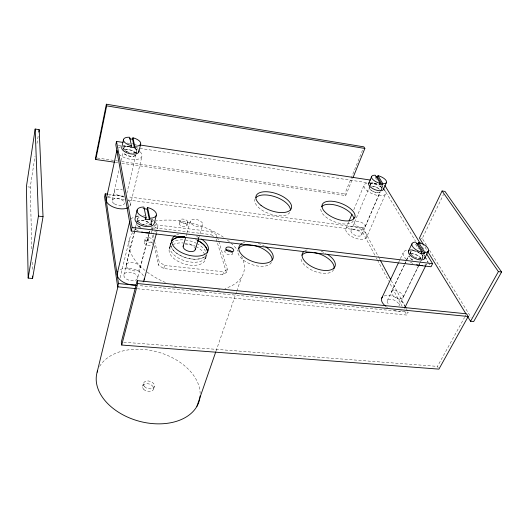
<?xml version="1.0" encoding="UTF-8"?>
<svg xmlns="http://www.w3.org/2000/svg" width="528" height="528" viewBox="0 0 528 528"><rect width="100%" height="100%" fill="white"/><g stroke="black" fill="none" stroke-linecap="round" stroke-linejoin="round"><path stroke-width="0.4" stroke-dasharray="2.64 1.98" d="M31.812 248.893L30.228 187.176L35.006 156.387M37.019 143.418L38.273 135.313M123.169 150.546L123.763 147.873M112.233 200.336L119.097 169.409M121.031 160.684L122.965 152.209M126.911 193.215L135.835 154.948M136.019 154.15L136.765 150.968M136.145 153.971L136.765 151.312M130.324 205.214L141.913 156.354M120.1 277.774L129.631 238.583M126.146 265.353L135.076 229.04M135.267 228.248L136.429 223.509M136.561 222.71L137.438 219.16M123.922 274.646L136.508 223.436M144.276 242.075L145.075 238.953M140.125 267.92L148.784 234.379M148.988 233.581L149.813 230.386M151.252 224.796L151.873 222.4M137.623 278.216A7.082 4.092 14.1 0 0 128.251 272.151A7.082 4.092 14.1 0 0 126.423 279.002A7.082 4.092 14.1 0 0 137.623 278.216L148.929 234.432M149.134 233.633L149.952 230.446M151.12 226.393L152.031 222.856M147.721 240.722L148.526 237.613M152.5 243.639A4.25 2.317 14.9 0 0 147.893 240.735L148.698 237.62L147.649 237.58A4.264 2.303 14.9 0 0 145.16 239.897A4.264 2.303 14.9 0 0 149.688 242.497L150.744 242.537A4.264 2.303 14.9 0 0 153.021 241.685M150.988 230.003L151.78 226.948L153.298 234.109M152.473 229.225L153.272 226.175M155.905 224.796L154.427 225.568L153.635 228.611L155.107 227.839L155.905 224.796L212.117 231.693L216.856 235.151L217.338 236.709M152.896 242.702L153.305 241.144M156.506 233.059L157.766 228.287M218.777 241.375L227.403 269.372L226.4 272.402L222.73 274.817L163.739 268.547L158.341 265.089L159.192 261.961L155.153 242.86M169.91 246.008L170.762 242.946A18.935 10.237 16.6 0 0 184.708 257.367A18.935 10.237 16.6 0 0 206.276 255.163M163.739 268.547L164.611 265.419L159.192 261.961M169.204 249.104L170.9 242.992A18.935 10.237 16.6 0 0 184.853 257.42A18.935 10.237 16.6 0 0 206.415 255.215M179.197 223.304L180.041 220.288M186.965 225.397L187.823 222.394M142.613 386.252L143.398 383.539M186.061 236.089L186.74 233.746M186.965 232.967L190.351 221.239M198.574 238.603L199.742 234.716M199.973 233.937L202.772 224.598M153.582 388.951L154.394 386.245M213.563 236.386L211.207 234.656L212.117 231.693M207.082 253.447L206.375 255.71A18.889 10.27 16.6 0 1 183.81 260.443A18.889 10.27 16.6 0 1 171.112 243.58M205.583 258.766L206.752 254.998M215.926 238.115L216.856 235.151M224.875 251.394L225.608 249.143M222.73 274.817L223.733 271.781L227.403 269.372M216.038 351.054L236.504 291.898M236.775 291.119L241.619 277.108M121.843 163.258L345.728 195.565L344.83 193.901L362.954 149.127M345.728 195.565L352.823 178.088M345.972 228.525L348.79 221.773M353.8 209.761L364.129 184.998M369.554 186.437L370.484 184.226M351.014 230.624L369.356 187.143A5.94 2.548 21.9 0 0 373.111 191.426A5.94 2.548 21.9 0 0 379.909 192.179M369.521 186.747L370.465 184.503M374.847 255.103L361.759 230.538L362.927 227.839L128.073 196.838M364.954 227.066A5.775 2.686 22.2 0 0 358.723 221.437A5.775 2.686 22.2 0 0 355.7 225.179A5.775 2.686 22.2 0 0 364.954 227.066L380.114 191.968M380.437 191.222L381.401 188.978M361.607 235.033A5.742 2.719 22.2 0 0 354.578 229.581A5.742 2.719 22.2 0 0 352.73 233.904A5.742 2.719 22.2 0 0 361.607 235.033L380.035 192.397M380.78 190.885L381.737 188.681M366.67 237.131A11.207 5.306 22.2 0 0 352.869 226.512A11.207 5.306 22.2 0 0 349.358 235A11.207 5.306 22.2 0 0 366.67 237.131L385.605 193.796M398.666 262.31L400.059 259.367M400.409 258.628L403.194 252.74M409.213 254.595L410.401 252.113M391.492 291.707L404.263 265.023M404.613 264.284L406.032 261.32M406.388 260.581L408.52 256.133M409.939 253.169L410.645 251.684M387.215 300.755L404.461 264.733M404.818 263.993L408.685 255.908M426.584 245.441L422.261 238.451L443.56 194.357M403.022 297.495A6.461 3.274 24.8 0 0 395.842 290.743A6.461 3.274 24.8 0 0 392.878 295.607A6.461 3.274 24.8 0 0 403.022 297.495L418.275 266.422M418.638 265.683L419.727 263.465M420.09 262.726L422.631 257.545M418.447 266.152L399.01 305.738A6.409 3.307 24.9 0 0 391.017 299.27A6.409 3.307 24.9 0 0 389.281 304.755M418.81 265.412L419.885 263.215M421.443 260.238L422.961 257.149M425.74 265.657L426.472 264.191M137.326 288.75L406.791 315.064L408.223 312.22L138.983 285.589M438.187 367.752L437.455 366.386L464.561 317.414M464.957 316.694L466.151 314.53M353.338 220.876L352.018 222.427A17.477 8.118 21.4 0 1 335.749 222.255A17.477 8.118 21.4 0 1 321.387 211.86L320.72 209.444A17.477 8.118 21.4 0 1 321.189 207.352M147.893 240.735L146.85 240.689A4.25 2.317 14.9 0 0 144.355 243.019A4.25 2.317 14.9 0 0 148.876 245.619L149.932 245.659A4.25 2.317 14.9 0 0 151.648 245.23M123.776 342.23L437.455 366.386M164.611 265.419L223.733 271.781M155.107 227.839L211.207 234.656M142.817 208.58L143.557 208.672M27.931 186.872L30.228 187.176M107.844 197.327L124.991 199.571M128.258 200L361.759 230.538M420.856 238.267L422.261 238.451M108.504 194.258L123.994 196.304M97.178 158.004L117.546 160.961M121.618 161.548L344.83 193.901M115.335 162.32L117.777 162.67M118.252 145.121L122.324 145.735M123.143 145.86L129.657 146.843M135.359 147.708L369.217 182.998M370.029 183.124L378.18 184.351M127.109 143.029L132.805 143.9M133.617 144.025L137.689 144.639M429.607 250.331L471.062 317.401M425.033 247.177L427.178 250.668M422.347 246.906L425.337 251.797M382.285 186.245L383.137 187.645M383.559 188.344L415.351 240.854M423.826 254.859L424.677 256.258M425.099 256.958L428.063 261.862M428.492 262.561L430.188 265.36M375.197 177.236L376.814 179.916M415.543 244.174L418.348 248.827M362.927 227.839L378.8 257.407M379.183 258.126L379.962 259.571M391.189 280.487L404.738 305.725M406.283 308.616L407.444 310.774M376.385 257.994L377.157 259.433M377.54 260.159L388.707 281.107M390.245 283.998L402.178 306.392M404.87 311.454L406.791 315.064M217.576 237.488L218.533 240.596M216.163 238.894L226.4 272.402M153.463 234.907L154.136 238.088M151.16 230.802L153.16 240.365M154.328 245.949L158.341 265.089M32.149 262.06L32.38 271.115M195.558 239.494A18.935 10.237 16.6 0 1 196.997 240.148M171.6 243.052A18.889 10.27 16.6 0 1 183.843 239.877M185.387 240.016A18.889 10.27 16.6 0 1 196.099 243.157M196.805 243.507A18.889 10.27 16.6 0 1 205.933 252.206M241.421 256.08A59.506 32.571 16.6 0 1 224.921 288.519M219.872 289.806A59.506 32.571 16.6 0 1 216.757 290.36M205.742 291.152A59.506 32.571 16.6 0 1 201.736 291.053M200.924 291.014A59.506 32.571 16.6 0 1 189.73 289.733M176.213 286.48A59.506 32.571 16.6 0 1 172.286 285.179M165.449 282.506A59.506 32.571 16.6 0 1 145.616 270.884M144.995 270.389A59.506 32.571 16.6 0 1 132.924 232.333M133.987 231.099A59.506 32.571 16.6 0 1 136.224 228.974M138.851 227.047A59.506 32.571 16.6 0 1 140.283 226.162M141.788 225.35A59.506 32.571 16.6 0 1 224.004 237.62M227.337 240.068A59.506 32.571 16.6 0 1 230.399 242.603M231.02 243.151A59.506 32.571 16.6 0 1 238.412 251.236M99.66 366.366A53.024 35.831 15.5 0 1 157.304 351.899A53.024 35.831 15.5 0 1 200.158 393.571M196.046 246.55A18.843 10.303 16.6 0 1 200.422 264.198A18.843 10.303 16.6 0 1 171.435 256.093A18.843 10.303 16.6 0 1 183.117 242.933M184.655 243.071A18.843 10.303 16.6 0 1 195.347 246.193M185.381 244.365A6.31 3.412 16.6 0 1 194.799 247.606M410.137 249.678A8.917 4.151 24.3 0 1 412.916 249.407M423.654 254.648A8.917 4.151 24.3 0 1 424.314 255.565M422.044 254.813A6.686 3.109 24.3 0 1 420.981 258.496A6.686 3.109 24.3 0 1 413.431 256.417M412.15 255.44A6.686 3.109 24.3 0 1 411.147 251.196A6.686 3.109 24.3 0 1 417.78 251.737M418.308 251.981A6.686 3.109 24.3 0 1 419.318 252.529M123.658 145.629A8.831 4.079 14.4 0 1 125.301 145.22M133.815 146.507A8.831 4.079 14.4 0 1 138.329 149.708M134.99 148.381A6.62 3.056 14.4 0 1 131.822 152.955M128.456 152.242A6.62 3.056 14.4 0 1 123.856 148.223A6.62 3.056 14.4 0 1 128.832 146.263M123.466 196.139A6.402 3.214 13.9 0 1 114.286 191.875A6.402 3.214 13.9 0 1 122.364 189.895M135.802 217.219A9.887 5.188 14.8 0 1 138.923 215.668M143.55 215.543A9.887 5.188 14.8 0 1 144.797 215.747M152.341 219.278A9.887 5.188 14.8 0 1 153.575 220.711M150.942 220.235A7.412 3.887 14.8 0 1 149.906 224.73A7.412 3.887 14.8 0 1 141.464 223.997M140.91 223.727A7.412 3.887 14.8 0 1 139.63 217.193M370.405 182.299A7.946 3.386 21.9 0 1 373.593 182.279M382.206 186.377A7.946 3.386 21.9 0 1 383.097 187.493M380.219 185.968A5.953 2.534 21.9 0 1 380.78 189.42M370.57 185.242A5.953 2.534 21.9 0 1 377.791 184.437M128.179 200.033A12.415 6.343 13.8 0 1 129.419 206.672M107.831 196.924A12.415 6.343 13.8 0 1 123.374 197.063M401.498 310.847A12.52 6.455 24.9 0 1 392.68 310.108M387.512 307.6A12.52 6.455 24.9 0 1 386.206 306.682M384.173 295.984A12.52 6.455 24.9 0 1 396.515 297.812A12.52 6.455 24.9 0 1 404.712 306.339M120.305 269.643A13.827 7.993 14.1 0 1 134.026 269.201A13.827 7.993 14.1 0 1 143.992 277.114M156.803 230.076A14.441 7.623 14.7 0 1 153.034 232.261M138.164 230.762A14.441 7.623 14.7 0 1 133.597 228.142M130.937 219.054A14.441 7.623 14.7 0 1 134.798 216.962M136.27 216.645A14.441 7.623 14.7 0 1 138.719 216.421M150.685 219.113A14.441 7.623 14.7 0 1 153.859 221.054M155.047 222.037A14.441 7.623 14.7 0 1 157.225 229.515M140.956 227.713A7.392 3.901 14.7 0 1 137.108 224.776M137.234 221.734A7.392 3.901 14.7 0 1 143.959 220.605A7.392 3.901 14.7 0 1 150.533 224.334M384.318 189.829A11.609 4.976 21.9 0 1 380.516 195.776A11.609 4.976 21.9 0 1 365.647 189.367A11.609 4.976 21.9 0 1 368.735 183.11M369.956 183.157A11.609 4.976 21.9 0 1 383.81 189.281M426.367 264.099A13.022 6.105 24.3 0 1 424.763 265.049M412.777 263.419A13.022 6.105 24.3 0 1 410.329 262.172M406.408 259.373A13.022 6.105 24.3 0 1 407.999 250.1M408.646 250.081A13.022 6.105 24.3 0 1 419.925 253.374M420.631 253.79A13.022 6.105 24.3 0 1 423.799 256.106M424.829 257.096A13.022 6.105 24.3 0 1 427.198 262.726M373.006 186.259A5.94 2.548 21.9 0 1 379.454 189.334M140.204 151.919A12.896 5.999 14.4 0 1 136.409 159.496A12.896 5.999 14.4 0 1 119.229 154.532M118.536 147.774A12.896 5.999 14.4 0 1 131.465 147.319M134.581 148.388A12.896 5.999 14.4 0 1 139.095 150.949M135.392 155.384A6.607 3.069 14.4 0 1 129.314 156.057A6.607 3.069 14.4 0 1 123.466 152.856M124.529 149.959A6.607 3.069 14.4 0 1 135.511 153.008M412.705 259.994A6.666 3.122 24.3 0 1 409.009 256.034M410.322 254.021A6.666 3.122 24.3 0 1 420.935 258.43M289.826 212.381A18.665 8.943 19.3 0 1 267.557 213.015A18.665 8.943 19.3 0 1 255.559 198.099M380.695 186.318A6.052 2.574 21.9 0 1 380.549 189.598M370.438 184.925A6.052 2.574 21.9 0 1 378.411 184.701M422.466 255.248A6.785 3.161 24.3 0 1 421.76 258.39A6.785 3.161 24.3 0 1 415.939 257.77M413.827 256.714A6.785 3.161 24.3 0 1 411.695 255.064M410.857 254.008A6.785 3.161 24.3 0 1 412.15 250.754A6.785 3.161 24.3 0 1 419.001 252.285M150.487 219.602A7.531 3.953 14.8 0 1 151.556 223.806A7.531 3.953 14.8 0 1 145.794 225.238M143.86 224.888A7.531 3.953 14.8 0 1 137.65 220.79A7.531 3.953 14.8 0 1 140.224 216.995M135.452 148.711A6.725 3.102 14.4 0 1 136.316 152.038A6.725 3.102 14.4 0 1 131.116 152.942M129.393 152.599A6.725 3.102 14.4 0 1 128.271 152.249M127.215 151.826A6.725 3.102 14.4 0 1 124.179 149.596M123.75 148.705A6.725 3.102 14.4 0 1 129.433 146.289M380.048 192.172A6.032 2.587 21.9 0 1 373.23 191.525A6.032 2.587 21.9 0 1 369.244 187.169M371.534 186.113A6.032 2.587 21.9 0 1 379.434 189.248M412.823 260.113A6.772 3.175 24.3 0 1 408.929 256.106M411.292 253.75A6.772 3.175 24.3 0 1 420.955 258.331M139.418 227A7.504 3.967 14.7 0 1 137.075 224.895M137.049 221.78A7.504 3.967 14.7 0 1 144.718 220.711A7.504 3.967 14.7 0 1 151.087 225.331M135.551 155.357A6.706 3.115 14.4 0 1 129.485 156.143A6.706 3.115 14.4 0 1 123.433 152.948M125.558 149.615A6.706 3.115 14.4 0 1 135.538 152.915M232.683 252.892A4.092 2.191 18.3 0 1 230.558 254.892L229.581 254.859A4.092 2.191 18.3 0 1 225.839 253.268A4.092 2.191 18.3 0 1 225.08 250.859M152.486 244.259A4.25 2.317 14.9 0 1 152.203 244.801M271.471 262.442A17.919 9.491 19.3 0 1 252.021 264.64A17.919 9.491 19.3 0 1 237.805 250.859M333.729 269.504A17.516 9.002 21.7 0 1 315.691 271.748A17.516 9.002 21.7 0 1 300.927 258.205M148.698 237.62A4.264 2.303 14.9 0 1 153.318 240.53M304.801 250.84A17.556 8.976 21.6 0 1 308.794 249.572M321.248 251.328A17.556 8.976 21.6 0 1 326.007 253.519M242.24 243.362A17.965 9.458 19.3 0 1 245.89 242.2M258.225 243.428A17.965 9.458 19.3 0 1 264.508 246.167M176.537 235.033A18.988 10.21 16.7 0 1 178.642 234.359M196.594 236.518A18.988 10.21 16.7 0 1 200.759 238.656M187.796 221.826L187.513 221.232A4.033 2.086 16.3 0 0 182.84 219.054A4.033 2.086 16.3 0 0 180.061 220.856L180.345 221.456A4.033 2.086 16.3 0 0 185.024 223.641A4.033 2.086 16.3 0 0 187.796 221.826M186.938 224.829L186.655 224.228A4.026 2.092 16.3 0 0 181.988 222.057A4.026 2.092 16.3 0 0 179.216 223.872L179.494 224.473A4.026 2.092 16.3 0 0 184.166 226.657A4.026 2.092 16.3 0 0 186.938 224.829M144.467 386.621A5.663 3.821 15.5 0 0 154.011 387.176A5.663 3.821 15.5 0 0 148.203 380.939A5.663 3.821 15.5 0 0 144.467 386.621M191.763 224.096A6.442 3.326 16.8 0 0 202.415 225.39A6.442 3.326 16.8 0 0 195.505 219.325A6.442 3.326 16.8 0 0 191.763 224.096M143.675 389.341A5.65 3.828 15.4 0 0 153.199 389.882A5.65 3.828 15.4 0 0 147.411 383.651A5.65 3.828 15.4 0 0 143.675 389.341M128.099 268.686A7.141 4.059 14.2 0 0 139.854 268.943A7.141 4.059 14.2 0 0 131.459 262.357A7.141 4.059 14.2 0 0 128.099 268.686M114.404 203.874A6.356 3.247 13.8 0 0 124.489 203.65A6.356 3.247 13.8 0 0 116.167 198.515A6.356 3.247 13.8 0 0 114.404 203.874"/><path stroke-width="0.79" d="M35.171 129.037L26.4 186.674L28.169 278.091L32.571 278.52L43.032 216.678L39.158 129.644L35.171 129.037L38.425 216.124L28.169 278.091M38.782 132.073L39.158 129.644M353.133 177.329L364.855 148.454L363.871 146.857L106.366 104.221L95.548 157.773L95.792 159.502L114.517 162.202M95.792 159.502L106.649 105.857L106.366 104.221M107.686 194.152L105.237 193.829L104.577 196.898L117.671 286.829L135.689 288.592M123.037 142.415L116.523 141.418L115.81 144.751L131.234 231.013L431.033 266.759L432.584 263.67L426.611 253.889M106.366 198.772L116.893 150.289M123.552 139.306L121.803 147.226A8.831 4.079 14.4 0 0 130.046 153.754A8.831 4.079 14.4 0 0 138.857 150.869M131.413 145.636L130.739 145.537A8.884 4.039 14.5 0 1 123.479 140.395A8.884 4.039 14.5 0 1 129.037 137.227L129.697 137.326L131.413 145.636L131.076 147.101L130.409 147.002L134.356 147.596L132.607 139.28L132.937 137.828L133.465 137.907A8.884 4.039 14.5 0 1 140.705 143.029A8.884 4.039 14.5 0 1 135.234 146.216L134.693 146.137L132.937 137.828M134.356 147.596L134.693 146.137M138.811 151.952L140.659 144.078M117.361 272.983L129.69 221.602M117.671 286.829L118.463 283.556L105.237 193.829M131.234 231.013L132.106 227.423L116.523 141.418M97.145 372.141L117.955 286.572M137.141 209.979L135.089 218.414A9.887 5.188 14.8 0 0 143.213 226.024A9.887 5.188 14.8 0 0 154.189 223.549L156.367 215.167M146.111 217.661L145.358 217.569A9.959 5.141 14.9 0 1 137.095 211.378A9.959 5.141 14.9 0 1 143.2 207.029L143.939 207.128L146.111 217.661L145.715 219.226L144.962 219.133L149.391 219.681L147.173 209.134L147.563 207.59L148.157 207.669A9.959 5.141 14.9 0 1 156.387 213.827A9.959 5.141 14.9 0 1 150.388 218.203L149.787 218.123L147.563 207.59M149.391 219.681L149.787 218.123M137.174 280.639L121.315 342.038L121.737 345.048L438.92 369.125L468.197 316.49L466.547 313.81L137.174 280.639L137.689 283.556L121.737 345.048M144.124 279.959L156.295 233.851M183.124 246.253L185.612 237.653M195.307 249.5L198.574 238.603M196.924 406.316L215.774 351.833M349.1 221.021L351.919 214.269M368.716 183.427L371.646 176.458M380.2 183.328L379.645 183.242A7.993 3.346 21.9 0 1 371.943 178.411A7.993 3.346 21.9 0 1 374.788 175.204L375.335 175.283L380.2 183.328L379.645 184.615L379.097 184.529L382.338 185.024L377.454 176.972L378.002 175.699L378.437 175.765A7.993 3.346 21.9 0 1 386.113 180.576A7.993 3.346 21.9 0 1 383.335 183.803L382.892 183.737L378.002 175.699M382.338 185.024L382.892 183.737M383.427 189.446L386.437 182.497M381.612 298.386L398.323 263.05M408.415 251.203L411.919 243.857M467.551 316.397L470.554 321.288L473.656 321.592L501.6 271.993L444.979 191.413L442.088 190.978L419.45 238.082L423.746 245.078M421.813 252.12L421.205 252.047A8.969 4.112 24.2 0 1 412.427 246.325A8.969 4.112 24.2 0 1 415.193 242.081L415.787 242.161L421.813 252.12L421.146 253.48L420.545 253.4L424.096 253.843L418.051 243.883L418.697 242.537L419.173 242.596A8.969 4.112 24.2 0 1 427.924 248.292A8.969 4.112 24.2 0 1 425.245 252.549L424.763 252.49L418.697 242.537M424.096 253.843L424.763 252.49M424.855 258.034L428.465 250.714M404.639 308.121L425.74 265.657M470.554 321.288L498.406 271.61L442.088 190.978M143.629 208.626L147.173 209.134M129.439 138.745L132.607 139.28M118.463 283.556L136.521 285.344M137.689 283.556L468.197 316.49M38.425 216.124L43.032 216.678M132.106 227.423L432.584 263.67M498.406 271.61L501.6 271.993M140.131 145.015L370.478 180.074M106.649 105.857L364.855 148.454M416.434 243.514L418.051 243.883M375.989 176.623L377.454 176.972M427.607 251.368L465.828 313.599M384.82 185.427L420.215 243.408M380.345 260.291L390.799 279.761M405.121 306.451L405.9 307.89M145.405 217.714L145.715 219.226M32.505 276.052L32.571 278.52M171.963 240.53A18.935 10.237 16.6 0 1 184.714 236.854M197.703 240.497A18.935 10.237 16.6 0 1 207.313 252.688M199.822 398.231A53.024 35.831 15.5 0 1 139.095 421.205A53.024 35.831 15.5 0 1 97.627 370.656M200.099 395.927A53.024 35.831 15.5 0 1 199.934 397.472M171.085 242.352A18.935 10.237 16.6 0 1 184.853 236.9M197.842 240.544A18.935 10.237 16.6 0 1 207.451 252.74M195.261 248.576A6.31 3.412 16.6 0 1 188.575 251.262A6.31 3.412 16.6 0 1 183.506 245.441M424.868 256.872A8.917 4.151 24.3 0 1 415.444 258.661A8.917 4.151 24.3 0 1 409.022 250.292M383.513 188.542A7.946 3.386 21.9 0 1 374.695 189.559A7.946 3.386 21.9 0 1 369.336 182.741M127.763 207.827A12.415 6.343 13.8 0 1 112.306 206.62A12.415 6.343 13.8 0 1 106.927 197.776M385.598 306.207A12.52 6.455 24.9 0 1 382.536 296.967M144.263 278.56A13.827 7.993 14.1 0 1 143.154 281.846M135.65 284.975A13.827 7.993 14.1 0 1 121.255 280.856A13.827 7.993 14.1 0 1 117.968 271.702M149.087 232.868A14.441 7.623 14.7 0 1 141.755 231.997M129.769 222.836A14.441 7.623 14.7 0 1 129.736 221.456M422.499 265.498A13.022 6.105 24.3 0 1 416.612 264.792M117.335 152.216A12.896 5.999 14.4 0 1 116.939 151.074M255.948 197.624A18.665 8.943 19.3 0 1 275.946 197.069A18.665 8.943 19.3 0 1 290.466 210.131M321.592 206.758A17.477 8.118 21.4 0 1 339.491 206.323A17.477 8.118 21.4 0 1 353.78 218.592M226.222 250.147A4.092 2.191 18.3 0 1 227.08 250.021L228.056 250.054A4.092 2.191 18.3 0 1 232.346 252.259M238.656 248.53A17.919 9.491 19.3 0 1 251.335 245.071M252.054 245.164A17.919 9.491 19.3 0 1 272.164 260.066M301.904 255.235A17.516 9.002 21.7 0 1 313.031 252.437M314.411 252.635A17.516 9.002 21.7 0 1 333.993 268.765M265.756 246.919A17.965 9.458 19.3 0 1 270.296 261.683A17.965 9.458 19.3 0 1 246.47 258.529A17.965 9.458 19.3 0 1 241.6 243.725M327.254 254.252A17.556 8.976 21.6 0 1 333.287 268.64A17.556 8.976 21.6 0 1 311.197 266.297A17.556 8.976 21.6 0 1 303.58 251.75M201.392 239.052A18.988 10.21 16.7 0 1 204.626 254.437A18.988 10.21 16.7 0 1 178.886 251.044A18.988 10.21 16.7 0 1 175.316 235.613M354.757 217.635L353.324 219.318A17.523 8.085 21.4 0 1 337.022 219.113A17.523 8.085 21.4 0 1 322.615 208.732L321.941 206.316A17.523 8.085 21.4 0 1 340.019 202.99A17.523 8.085 21.4 0 1 354.757 217.635M231.554 251.889L230.571 251.856A4.105 2.185 18.3 0 1 226.05 249.322A4.105 2.185 18.3 0 1 228.056 247.025L229.033 247.058A4.105 2.185 18.3 0 1 233.541 249.592A4.105 2.185 18.3 0 1 231.554 251.889M260.997 205.346A18.718 8.91 19.3 0 0 291.001 209.18A18.718 8.91 19.3 0 0 269.201 191.954A18.718 8.91 19.3 0 0 260.997 205.346"/></g></svg>
